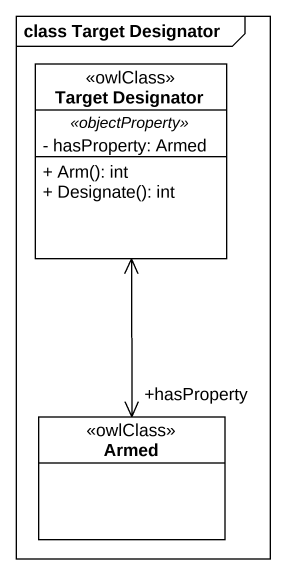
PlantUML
@startuml
mainframe class Target Designator
hide circle
hide empty members
skinparam classAttributeIconSize 0
class "Target Designator" as Target_Designator <<owlClass>> {
  .. <<objectProperty>> ..
  - hasProperty: Armed
  --
  + Arm(): int
  + Designate(): int
}
class Armed <<owlClass>>
Target_Designator <--> "+hasProperty" Armed
@enduml
